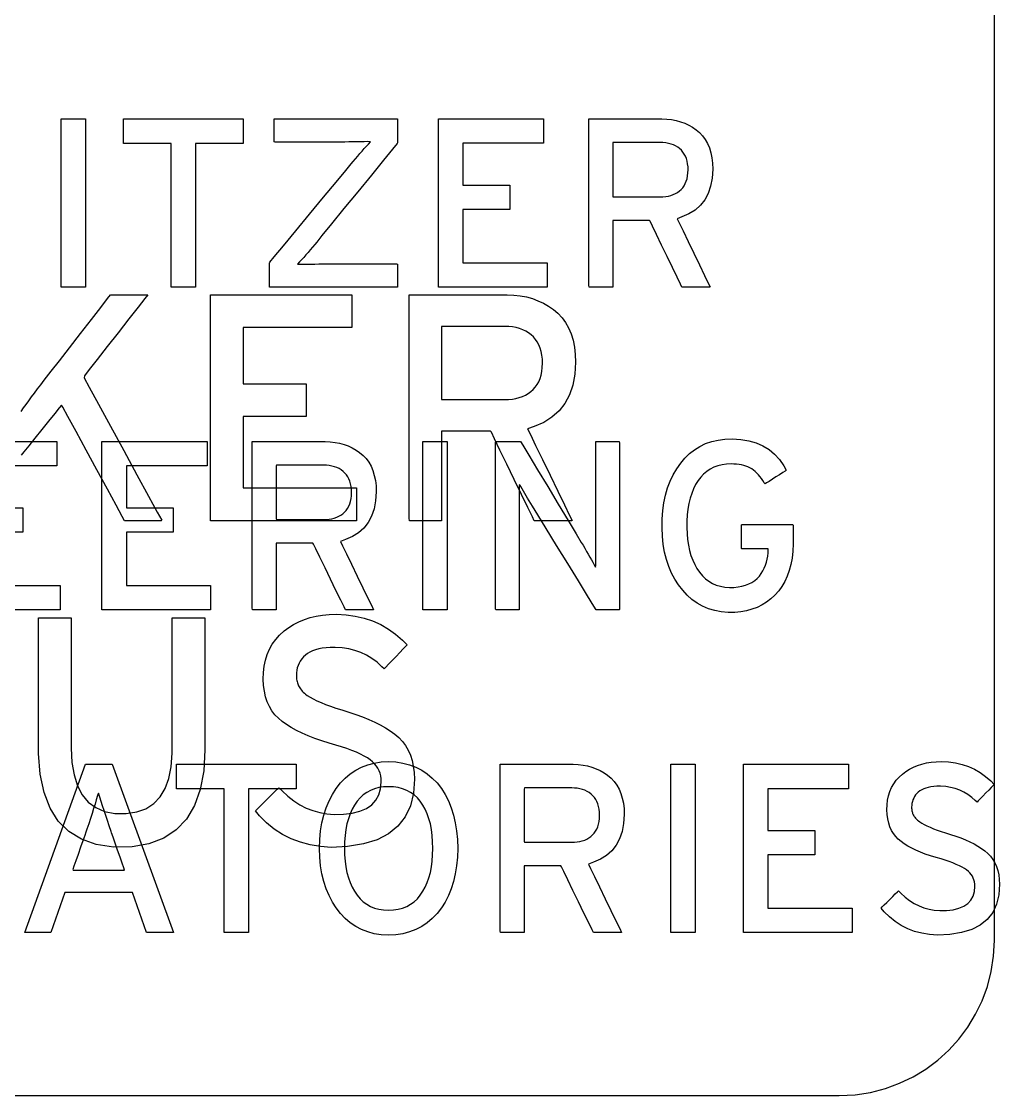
# Model space of a CAD drawing. Extents: x 1 to 47.7, y 0.2 to 35.
# Drawn here: x 24.725 to 25.355, y 3.158 to 3.85 of the extents above; entities that cross this region are included whole.
import ezdxf

# ---------------------------------------------------------------- set-up
doc = ezdxf.new("R2010")
doc.units = 0
doc.header["$MEASUREMENT"] = 0
for name, color, linetype in [('4_1__4U__UP_TO_ONE_IO_BOAR', 7, 'CONTINUOUS'), ('4_2__4U__FRONT_PANEL_W_24_', 7, 'CONTINUOUS'), ('5_1___24__TARGET_LEDS___12', 7, 'CONTINUOUS')]:
    doc.layers.add(name, color=color, linetype=linetype)

msp = doc.modelspace()

# ---------------------------------------------------------------- linework, layer by layer
at = {"layer": '4_1__4U__UP_TO_ONE_IO_BOAR'}
for points in [[(24.75038, 3.6788), (24.75038, 3.78735), (24.76613, 3.78735), (24.76613, 3.6788), (24.75038, 3.6788)], [(24.83706, 3.77145), (24.83706, 3.6788), (24.82132, 3.6788), (24.82132, 3.77145), (24.79064, 3.77145), (24.79064, 3.78735), (24.86777, 3.78735), (24.86777, 3.77145), (24.83706, 3.77145)], [(24.99372, 3.6788), (24.99372, 3.78735), (25.06147, 3.78735), (25.06147, 3.7716), (25.00946, 3.7716), (25.00946, 3.74462), (25.03967, 3.74462), (25.03967, 3.72888), (25.00946, 3.72888), (25.00946, 3.69455), (25.06374, 3.69455), (25.06374, 3.6788), (24.99372, 3.6788)], [(24.67986, 3.47074), (24.67986, 3.57929), (24.74761, 3.57929), (24.74761, 3.56354), (24.6956, 3.56354), (24.6956, 3.53656), (24.72581, 3.53656), (24.72581, 3.52081), (24.6956, 3.52081), (24.6956, 3.48649), (24.74988, 3.48649), (24.74988, 3.47074), (24.67986, 3.47074)], [(24.77678, 3.47074), (24.77678, 3.57929), (24.84453, 3.57929), (24.84453, 3.56354), (24.79252, 3.56354), (24.79252, 3.53656), (24.82273, 3.53656), (24.82273, 3.52081), (24.79252, 3.52081), (24.79252, 3.48649), (24.8468, 3.48649), (24.8468, 3.47074), (24.77678, 3.47074)], [(24.98357, 3.47074), (24.98357, 3.57929), (24.99931, 3.57929), (24.99931, 3.47074), (24.98357, 3.47074)], [(24.80545, 3.26268), (24.79635, 3.28845), (24.75288, 3.28845), (24.74386, 3.26268), (24.72697, 3.26268), (24.76606, 3.37122), (24.78333, 3.37122), (24.82287, 3.26268), (24.80545, 3.26268)], [(24.87122, 3.35533), (24.87122, 3.26268), (24.85548, 3.26268), (24.85548, 3.35533), (24.82481, 3.35533), (24.82481, 3.37122), (24.90194, 3.37122), (24.90194, 3.35533), (24.87122, 3.35533)], [(25.14343, 3.26268), (25.14343, 3.37122), (25.15917, 3.37122), (25.15917, 3.26268), (25.14343, 3.26268)], [(25.19036, 3.26268), (25.19036, 3.37122), (25.2581, 3.37122), (25.2581, 3.35548), (25.2061, 3.35548), (25.2061, 3.3285), (25.23631, 3.3285), (25.23631, 3.31275), (25.2061, 3.31275), (25.2061, 3.27842), (25.26038, 3.27842), (25.26038, 3.26268), (25.19036, 3.26268)]]:
    msp.add_lwpolyline(points, dxfattribs=at)
for points in [[(24.88475, 3.6788), (24.88475, 3.67938), (24.88475, 3.68092), (24.88475, 3.68314), (24.88475, 3.68574), (24.88475, 3.68845), (24.88475, 3.69098), (24.88475, 3.69303), (24.88475, 3.69433), (24.88492, 3.69483), (24.88787, 3.6984), (24.89378, 3.70554), (24.90168, 3.71509), (24.91061, 3.72588), (24.91961, 3.73676), (24.92771, 3.74656), (24.93396, 3.75411), (24.9374, 3.75827), (24.93864, 3.75976), (24.94014, 3.76155), (24.94161, 3.76327), (24.94306, 3.76495), (24.94448, 3.76656), (24.94586, 3.76812), (24.94723, 3.76963), (24.94856, 3.77107), (24.94986, 3.77247), (24.94816, 3.7726), (24.94588, 3.77254), (24.94352, 3.77249), (24.94109, 3.77245), (24.93857, 3.77242), (24.93598, 3.77239), (24.93332, 3.77237), (24.93057, 3.77236), (24.92812, 3.77236), (24.92626, 3.77236), (24.92204, 3.77236), (24.91621, 3.77236), (24.90949, 3.77236), (24.90262, 3.77236), (24.89631, 3.77236), (24.89132, 3.77236), (24.88836, 3.77236), (24.88786, 3.77247), (24.88786, 3.77344), (24.88786, 3.7752), (24.88786, 3.7775), (24.88786, 3.78004), (24.88786, 3.78256), (24.88786, 3.7848), (24.88786, 3.78647), (24.88786, 3.7873), (24.88937, 3.78735), (24.89587, 3.78735), (24.90616, 3.78735), (24.91883, 3.78735), (24.93242, 3.78735), (24.94549, 3.78735), (24.95661, 3.78735), (24.96434, 3.78735), (24.96724, 3.78735), (24.96724, 3.78677), (24.96724, 3.78524), (24.96724, 3.78303), (24.96724, 3.78043), (24.96724, 3.77773), (24.96724, 3.77521), (24.96724, 3.77317), (24.96724, 3.77188), (24.96707, 3.77137), (24.96415, 3.7678), (24.95831, 3.76065), (24.9505, 3.75109), (24.94168, 3.74029), (24.93278, 3.72941), (24.92477, 3.7196), (24.91859, 3.71204), (24.91519, 3.70788), (24.91397, 3.70638), (24.9125, 3.70459), (24.91104, 3.70285), (24.90961, 3.70117), (24.90819, 3.69956), (24.9068, 3.698), (24.90542, 3.6965), (24.90407, 3.69506), (24.90274, 3.69368), (24.90444, 3.69355), (24.90672, 3.69361), (24.90907, 3.69366), (24.91151, 3.6937), (24.91402, 3.69373), (24.91661, 3.69376), (24.91928, 3.69378), (24.92202, 3.69379), (24.92447, 3.69379), (24.92645, 3.69379), (24.93093, 3.69379), (24.93712, 3.69379), (24.94426, 3.69379), (24.95156, 3.69379), (24.95826, 3.69379), (24.96357, 3.69379), (24.96671, 3.69379), (24.96724, 3.69368), (24.96724, 3.69271), (24.96724, 3.69095), (24.96724, 3.68865), (24.96724, 3.68611), (24.96724, 3.68359), (24.96724, 3.68135), (24.96724, 3.67968), (24.96724, 3.67885), (24.96567, 3.6788), (24.95892, 3.6788), (24.94822, 3.6788), (24.93506, 3.6788), (24.92094, 3.6788), (24.90735, 3.6788), (24.89579, 3.6788), (24.88776, 3.6788)], [(25.17054, 3.75489), (25.17014, 3.74913), (25.16914, 3.74392), (25.16754, 3.73925), (25.16535, 3.73513), (25.16256, 3.73156), (25.15917, 3.72853), (25.15519, 3.72605), (25.15061, 3.72411), (25.14749, 3.72294), (25.14882, 3.7202), (25.15133, 3.71502), (25.15461, 3.70822), (25.15829, 3.70063), (25.16194, 3.69309), (25.16517, 3.6864), (25.16759, 3.68141), (25.16879, 3.67893), (25.16849, 3.6788), (25.16696, 3.6788), (25.16456, 3.6788), (25.16161, 3.6788), (25.15847, 3.6788), (25.15546, 3.6788), (25.15294, 3.6788), (25.15122, 3.6788), (25.15066, 3.67882), (25.14975, 3.68068), (25.14759, 3.68514), (25.14457, 3.69137), (25.14107, 3.69858), (25.13748, 3.70598), (25.1342, 3.71276), (25.1316, 3.71812), (25.13007, 3.72126), (25.12965, 3.72176), (25.12804, 3.72176), (25.12517, 3.72176), (25.12147, 3.72176), (25.11739, 3.72176), (25.11337, 3.72176), (25.10986, 3.72176), (25.10729, 3.72176), (25.1061, 3.72176), (25.10607, 3.72067), (25.10607, 3.71685), (25.10607, 3.71102), (25.10607, 3.70399), (25.10607, 3.69656), (25.10607, 3.68954), (25.10607, 3.68371), (25.10607, 3.67988), (25.10605, 3.6788), (25.10529, 3.6788), (25.10362, 3.6788), (25.10133, 3.6788), (25.09872, 3.6788), (25.09607, 3.6788), (25.09367, 3.6788), (25.0918, 3.6788), (25.09076, 3.6788), (25.09064, 3.68005), (25.09064, 3.68798), (25.09064, 3.70153), (25.09064, 3.71866), (25.09064, 3.73736), (25.09064, 3.75559), (25.09064, 3.77134), (25.09064, 3.78259), (25.09064, 3.78731), (25.09206, 3.78735), (25.0964, 3.78735), (25.10281, 3.78735), (25.11043, 3.78735), (25.1184, 3.78735), (25.12586, 3.78735), (25.13195, 3.78735), (25.13582, 3.78735), (25.13765, 3.78734), (25.14086, 3.78718), (25.14394, 3.78681), (25.1469, 3.78624), (25.14974, 3.78546), (25.15245, 3.78447), (25.15503, 3.78327), (25.15749, 3.78187), (25.15982, 3.78026), (25.16202, 3.77841), (25.16399, 3.77631), (25.1657, 3.77396), (25.16715, 3.77138), (25.16834, 3.76856), (25.16928, 3.7655), (25.16996, 3.76221), (25.17038, 3.75867)], [(25.15464, 3.75443), (25.15455, 3.75644), (25.15432, 3.75833), (25.15396, 3.7601), (25.15348, 3.76173), (25.15287, 3.76325), (25.15213, 3.76464), (25.15126, 3.7659), (25.15027, 3.76704), (25.14914, 3.76809), (25.1479, 3.76903), (25.14656, 3.76985), (25.14513, 3.77054), (25.14359, 3.77109), (25.14196, 3.77152), (25.14022, 3.77183), (25.13839, 3.772), (25.13671, 3.77205), (25.1352, 3.77205), (25.1318, 3.77205), (25.12713, 3.77205), (25.1218, 3.77205), (25.11642, 3.77205), (25.11162, 3.77205), (25.108, 3.77205), (25.10618, 3.77205), (25.10607, 3.77134), (25.10607, 3.76829), (25.10607, 3.7635), (25.10607, 3.75765), (25.10607, 3.75144), (25.10607, 3.74559), (25.10607, 3.7408), (25.10607, 3.73775), (25.10618, 3.73704), (25.108, 3.73704), (25.11162, 3.73704), (25.11642, 3.73704), (25.1218, 3.73704), (25.12713, 3.73704), (25.1318, 3.73704), (25.1352, 3.73704), (25.13671, 3.73704), (25.13836, 3.73709), (25.14017, 3.73725), (25.14188, 3.73754), (25.14349, 3.73795), (25.14501, 3.73848), (25.14643, 3.73914), (25.14776, 3.73991), (25.14899, 3.7408), (25.15013, 3.74181), (25.15116, 3.74294), (25.15205, 3.7442), (25.15282, 3.74558), (25.15345, 3.7471), (25.15394, 3.74874), (25.15431, 3.75051), (25.15454, 3.7524)], [(25.22224, 3.51322), (25.22206, 3.50857), (25.22161, 3.50416), (25.22087, 3.50001), (25.21986, 3.49611), (25.21857, 3.49245), (25.217, 3.48905), (25.21514, 3.48589), (25.21301, 3.48298), (25.2106, 3.48032), (25.208, 3.47789), (25.20522, 3.47575), (25.20225, 3.47391), (25.19911, 3.47236), (25.19578, 3.4711), (25.19228, 3.47014), (25.18859, 3.46947), (25.18473, 3.46909), (25.18049, 3.46906), (25.17601, 3.46949), (25.17176, 3.4703), (25.16774, 3.47151), (25.16396, 3.4731), (25.1604, 3.47508), (25.15708, 3.47745), (25.15399, 3.48021), (25.15113, 3.48336), (25.14846, 3.48683), (25.14606, 3.49053), (25.14396, 3.49449), (25.14217, 3.49871), (25.14068, 3.50319), (25.1395, 3.50792), (25.13863, 3.51292), (25.13807, 3.51818), (25.13781, 3.52369), (25.1379, 3.52933), (25.13832, 3.53472), (25.13905, 3.53986), (25.14008, 3.54474), (25.14142, 3.54937), (25.14307, 3.55374), (25.14502, 3.55786), (25.14728, 3.56173), (25.14984, 3.56534), (25.1526, 3.56862), (25.15558, 3.57152), (25.1588, 3.57403), (25.16224, 3.57616), (25.16591, 3.57791), (25.16982, 3.57927), (25.17396, 3.58024), (25.17832, 3.58084), (25.18307, 3.58103), (25.18859, 3.58066), (25.19371, 3.57978), (25.19845, 3.57838), (25.2028, 3.57647), (25.20677, 3.57405), (25.21034, 3.57111), (25.21353, 3.56765), (25.21633, 3.56368), (25.21793, 3.56071), (25.21713, 3.5602), (25.21559, 3.55921), (25.21355, 3.55791), (25.21125, 3.55643), (25.20893, 3.55495), (25.20684, 3.55361), (25.20522, 3.55256), (25.2043, 3.55198), (25.20372, 3.55269), (25.20281, 3.55411), (25.20187, 3.55545), (25.2009, 3.5567), (25.1999, 3.55787), (25.19887, 3.55894), (25.19782, 3.55993), (25.19674, 3.56083), (25.19563, 3.56164), (25.19446, 3.56232), (25.1932, 3.5629), (25.19188, 3.56341), (25.19048, 3.56383), (25.18901, 3.56419), (25.18746, 3.56446), (25.18585, 3.56466), (25.18417, 3.56478), (25.18241, 3.56483), (25.17947, 3.56469), (25.17658, 3.56428), (25.17385, 3.56361), (25.17129, 3.56268), (25.1689, 3.56148), (25.16668, 3.56002), (25.16462, 3.55829), (25.16273, 3.5563), (25.16102, 3.55405), (25.15946, 3.55151), (25.1581, 3.54877), (25.15692, 3.54583), (25.15594, 3.54268), (25.15514, 3.53932), (25.15453, 3.53576), (25.15411, 3.53199), (25.15388, 3.52801), (25.15384, 3.52386), (25.15399, 3.51986), (25.15433, 3.51605), (25.15486, 3.51244), (25.15557, 3.50903), (25.15648, 3.50583), (25.15757, 3.50282), (25.15885, 3.50002), (25.16033, 3.49741), (25.16198, 3.49498), (25.1638, 3.49277), (25.16578, 3.49085), (25.16793, 3.48921), (25.17025, 3.48784), (25.17274, 3.48676), (25.1754, 3.48596), (25.17822, 3.48545), (25.18122, 3.48521), (25.18415, 3.48527), (25.18683, 3.48554), (25.18934, 3.48599), (25.19167, 3.48662), (25.19381, 3.48743), (25.19577, 3.48842), (25.19755, 3.4896), (25.19915, 3.49095), (25.20057, 3.49249), (25.20176, 3.49414), (25.20281, 3.49585), (25.20371, 3.49764), (25.20447, 3.49949), (25.2051, 3.50141), (25.20558, 3.5034), (25.20592, 3.50546), (25.20613, 3.50759), (25.20619, 3.50968), (25.20619, 3.5097), (25.20619, 3.50974), (25.20619, 3.50981), (25.20619, 3.50988), (25.20619, 3.50996), (25.20619, 3.51003), (25.20619, 3.51009), (25.20619, 3.51013), (25.20615, 3.51014), (25.20527, 3.51014), (25.20343, 3.51014), (25.20093, 3.51014), (25.19809, 3.51014), (25.19519, 3.51014), (25.19254, 3.51014), (25.19045, 3.51014), (25.18921, 3.51014), (25.18901, 3.51025), (25.18901, 3.51124), (25.18901, 3.51304), (25.18901, 3.51538), (25.18901, 3.518), (25.18901, 3.5206), (25.18901, 3.52292), (25.18901, 3.5247), (25.18901, 3.52564), (25.18947, 3.52572), (25.19196, 3.52572), (25.19607, 3.52572), (25.20122, 3.52572), (25.20683, 3.52572), (25.21232, 3.52572), (25.21709, 3.52572), (25.22058, 3.52572), (25.22219, 3.52572), (25.22224, 3.52543), (25.22224, 3.52436), (25.22224, 3.52272), (25.22224, 3.52073), (25.22224, 3.51861), (25.22224, 3.51658), (25.22224, 3.51486), (25.22224, 3.51367)], [(24.9536, 3.54683), (24.9532, 3.54107), (24.9522, 3.53586), (24.9506, 3.53119), (24.94841, 3.52707), (24.94562, 3.5235), (24.94223, 3.52047), (24.93825, 3.51799), (24.93367, 3.51605), (24.93055, 3.51487), (24.93188, 3.51213), (24.93438, 3.50695), (24.93767, 3.50016), (24.94135, 3.49257), (24.945, 3.48502), (24.94823, 3.47834), (24.95065, 3.47335), (24.95185, 3.47087), (24.95155, 3.47074), (24.95002, 3.47074), (24.94762, 3.47074), (24.94467, 3.47074), (24.94153, 3.47074), (24.93852, 3.47074), (24.936, 3.47074), (24.93429, 3.47074), (24.93372, 3.47075), (24.93281, 3.47262), (24.93065, 3.47707), (24.92763, 3.48331), (24.92413, 3.49052), (24.92055, 3.49792), (24.91726, 3.5047), (24.91466, 3.51006), (24.91314, 3.5132), (24.91271, 3.51369), (24.9111, 3.51369), (24.90823, 3.51369), (24.90453, 3.51369), (24.90045, 3.51369), (24.89643, 3.51369), (24.89292, 3.51369), (24.89035, 3.51369), (24.88916, 3.51369), (24.88913, 3.51261), (24.88913, 3.50878), (24.88913, 3.50296), (24.88913, 3.49593), (24.88913, 3.4885), (24.88913, 3.48148), (24.88913, 3.47565), (24.88913, 3.47182), (24.88911, 3.47074), (24.88835, 3.47074), (24.88668, 3.47074), (24.88439, 3.47074), (24.88178, 3.47074), (24.87913, 3.47074), (24.87673, 3.47074), (24.87486, 3.47074), (24.87382, 3.47074), (24.8737, 3.47198), (24.8737, 3.47992), (24.8737, 3.49347), (24.8737, 3.5106), (24.8737, 3.52929), (24.8737, 3.54753), (24.8737, 3.56328), (24.8737, 3.57453), (24.8737, 3.57925), (24.87512, 3.57929), (24.87946, 3.57929), (24.88587, 3.57929), (24.89349, 3.57929), (24.90146, 3.57929), (24.90892, 3.57929), (24.91501, 3.57929), (24.91888, 3.57929), (24.92071, 3.57928), (24.92392, 3.57912), (24.927, 3.57875), (24.92997, 3.57818), (24.9328, 3.57739), (24.93551, 3.5764), (24.93809, 3.57521), (24.94055, 3.5738), (24.94288, 3.57219), (24.94508, 3.57034), (24.94705, 3.56824), (24.94876, 3.5659), (24.95021, 3.56333), (24.9514, 3.56051), (24.95234, 3.55745), (24.95302, 3.55415), (24.95344, 3.55061)], [(25.0954, 3.47074), (25.09387, 3.47322), (25.08979, 3.47985), (25.08392, 3.48939), (25.07701, 3.50061), (25.06984, 3.51226), (25.06315, 3.52313), (25.05772, 3.53196), (25.05429, 3.53753), (25.05319, 3.53932), (25.05217, 3.54102), (25.05119, 3.54267), (25.05023, 3.54428), (25.04931, 3.54584), (25.04842, 3.54735), (25.04757, 3.54881), (25.04675, 3.55022), (25.04596, 3.55159), (25.04563, 3.5507), (25.04563, 3.54809), (25.04564, 3.5454), (25.04565, 3.54262), (25.04567, 3.53976), (25.04569, 3.53681), (25.04571, 3.53379), (25.04574, 3.53067), (25.04577, 3.52748), (25.04578, 3.52549), (25.04578, 3.52044), (25.04578, 3.51283), (25.04578, 3.5037), (25.04578, 3.49405), (25.04578, 3.48492), (25.04578, 3.47732), (25.04578, 3.47226), (25.04576, 3.47074), (25.04506, 3.47074), (25.04346, 3.47074), (25.04125, 3.47074), (25.0387, 3.47074), (25.03609, 3.47074), (25.0337, 3.47074), (25.0318, 3.47074), (25.03068, 3.47074), (25.03049, 3.4715), (25.03049, 3.47853), (25.03049, 3.49133), (25.03049, 3.50793), (25.03049, 3.52635), (25.03049, 3.54463), (25.03049, 3.5608), (25.03049, 3.57289), (25.03049, 3.57894), (25.0308, 3.57929), (25.03211, 3.57929), (25.0342, 3.57929), (25.03676, 3.57929), (25.03951, 3.57929), (25.04216, 3.57929), (25.04441, 3.57929), (25.04597, 3.57929), (25.04656, 3.57929), (25.04802, 3.57687), (25.05191, 3.57042), (25.05751, 3.56113), (25.06409, 3.55022), (25.07093, 3.53888), (25.07731, 3.52831), (25.0825, 3.51971), (25.08577, 3.51429), (25.08687, 3.51244), (25.08805, 3.51043), (25.08917, 3.50848), (25.09025, 3.50661), (25.09128, 3.5048), (25.09226, 3.50307), (25.09319, 3.5014), (25.09408, 3.49981), (25.09491, 3.49828), (25.09524, 3.49915), (25.09521, 3.50184), (25.09518, 3.50461), (25.09516, 3.50745), (25.09514, 3.51037), (25.09513, 3.51336), (25.09512, 3.51643), (25.09511, 3.51958), (25.09511, 3.5228), (25.09511, 3.52479), (25.09511, 3.52982), (25.09511, 3.53739), (25.09511, 3.54648), (25.09511, 3.55608), (25.09511, 3.56517), (25.09511, 3.57274), (25.09511, 3.57777), (25.09512, 3.57929), (25.09583, 3.57929), (25.09743, 3.57929), (25.09964, 3.57929), (25.10219, 3.57929), (25.1048, 3.57929), (25.10719, 3.57929), (25.10908, 3.57929), (25.1102, 3.57929), (25.11039, 3.57852), (25.11039, 3.57149), (25.11039, 3.55869), (25.11039, 3.5421), (25.11039, 3.52368), (25.11039, 3.5054), (25.11039, 3.48922), (25.11039, 3.47713), (25.11039, 3.47108), (25.11011, 3.47074), (25.10888, 3.47074), (25.10694, 3.47074), (25.10454, 3.47074), (25.10198, 3.47074), (25.09951, 3.47074), (25.09741, 3.47074), (25.09595, 3.47074)], [(24.9377, 3.54638), (24.93761, 3.54839), (24.93738, 3.55028), (24.93703, 3.55204), (24.93654, 3.55368), (24.93593, 3.55519), (24.93519, 3.55658), (24.93432, 3.55785), (24.93333, 3.55899), (24.9322, 3.56004), (24.93096, 3.56098), (24.92963, 3.56179), (24.92819, 3.56248), (24.92666, 3.56304), (24.92502, 3.56347), (24.92329, 3.56378), (24.92146, 3.56395), (24.91978, 3.564), (24.91827, 3.564), (24.91487, 3.564), (24.91019, 3.564), (24.90486, 3.564), (24.89948, 3.564), (24.89468, 3.564), (24.89106, 3.564), (24.88924, 3.564), (24.88913, 3.56329), (24.88913, 3.56024), (24.88913, 3.55544), (24.88913, 3.54959), (24.88913, 3.54339), (24.88913, 3.53754), (24.88913, 3.53274), (24.88913, 3.52969), (24.88924, 3.52898), (24.89106, 3.52898), (24.89468, 3.52898), (24.89948, 3.52898), (24.90486, 3.52898), (24.91019, 3.52898), (24.91487, 3.52898), (24.91827, 3.52898), (24.91978, 3.52898), (24.92143, 3.52903), (24.92323, 3.52919), (24.92494, 3.52948), (24.92655, 3.52989), (24.92807, 3.53042), (24.92949, 3.53107), (24.93082, 3.53185), (24.93206, 3.53274), (24.9332, 3.53375), (24.93422, 3.53488), (24.93512, 3.53614), (24.93588, 3.53753), (24.93651, 3.53904), (24.93701, 3.54069), (24.93737, 3.54246), (24.9376, 3.54436)], [(25.00609, 3.317), (25.0059, 3.31122), (25.00538, 3.30572), (25.00454, 3.30049), (25.00339, 3.29555), (25.00191, 3.29089), (25.00011, 3.28651), (24.99799, 3.2824), (24.99555, 3.27858), (24.99277, 3.275), (24.98971, 3.27179), (24.98641, 3.26899), (24.98287, 3.2666), (24.97908, 3.26464), (24.97505, 3.26309), (24.97077, 3.26196), (24.96625, 3.26124), (24.96149, 3.26094), (24.95676, 3.26124), (24.95228, 3.26196), (24.94805, 3.26309), (24.94406, 3.26464), (24.94033, 3.2666), (24.93684, 3.26899), (24.9336, 3.27179), (24.93061, 3.275), (24.92783, 3.27858), (24.92533, 3.2824), (24.92316, 3.28651), (24.92131, 3.29089), (24.9198, 3.29555), (24.91861, 3.30049), (24.91775, 3.30572), (24.91723, 3.31122), (24.91703, 3.317), (24.91723, 3.32278), (24.91775, 3.32829), (24.91861, 3.33352), (24.9198, 3.33848), (24.92131, 3.34317), (24.92316, 3.34759), (24.92533, 3.35174), (24.92783, 3.35561), (24.93061, 3.35918), (24.9336, 3.36235), (24.93684, 3.36511), (24.94033, 3.36745), (24.94406, 3.36938), (24.94805, 3.3709), (24.95228, 3.372), (24.95676, 3.37269), (24.96149, 3.37297), (24.96625, 3.37269), (24.97077, 3.372), (24.97505, 3.3709), (24.97908, 3.36938), (24.98287, 3.36745), (24.98641, 3.36511), (24.98971, 3.36235), (24.99277, 3.35918), (24.99555, 3.35561), (24.99799, 3.35174), (25.00011, 3.34759), (25.00191, 3.34317), (25.00339, 3.33848), (25.00454, 3.33352), (25.00538, 3.32829), (25.0059, 3.32278)], [(25.35536, 3.29385), (25.35492, 3.287), (25.35346, 3.28095), (25.35098, 3.27569), (25.34748, 3.27123), (25.34296, 3.26757), (25.33742, 3.26471), (25.33086, 3.26265), (25.32329, 3.26138), (25.31539, 3.26097), (25.31022, 3.26138), (25.3053, 3.26222), (25.30062, 3.26348), (25.2962, 3.26517), (25.29202, 3.26728), (25.2881, 3.26982), (25.28442, 3.27278), (25.281, 3.27617), (25.27906, 3.27854), (25.27974, 3.27922), (25.28103, 3.2805), (25.28271, 3.28218), (25.2846, 3.28407), (25.2865, 3.28596), (25.28819, 3.28765), (25.2895, 3.28896), (25.29022, 3.28967), (25.29182, 3.28815), (25.29457, 3.2856), (25.29742, 3.28338), (25.30039, 3.28148), (25.30346, 3.27991), (25.30664, 3.27866), (25.30992, 3.27773), (25.31332, 3.27713), (25.31682, 3.27686), (25.32128, 3.27696), (25.32552, 3.27747), (25.32919, 3.2784), (25.33231, 3.27973), (25.33486, 3.28147), (25.33686, 3.28362), (25.33829, 3.28617), (25.33916, 3.28914), (25.33946, 3.29251), (25.33941, 3.294), (25.33921, 3.29533), (25.33889, 3.2966), (25.33843, 3.29782), (25.33784, 3.29898), (25.33712, 3.30008), (25.33627, 3.30112), (25.33528, 3.30211), (25.33415, 3.30305), (25.33279, 3.30397), (25.33123, 3.30489), (25.32946, 3.30579), (25.3275, 3.30668), (25.32534, 3.30757), (25.32297, 3.30844), (25.32041, 3.30931), (25.31764, 3.31017), (25.31445, 3.31108), (25.31088, 3.31218), (25.30752, 3.31333), (25.30439, 3.31454), (25.30146, 3.31581), (25.29876, 3.31713), (25.29627, 3.31851), (25.29399, 3.31995), (25.29193, 3.32145), (25.29008, 3.32298), (25.28843, 3.32466), (25.28699, 3.32653), (25.28576, 3.32859), (25.28475, 3.33085), (25.28395, 3.3333), (25.28336, 3.33595), (25.28298, 3.33879), (25.28281, 3.34182), (25.28289, 3.345), (25.28324, 3.34804), (25.28384, 3.35092), (25.28469, 3.35365), (25.2858, 3.35622), (25.28716, 3.35863), (25.28878, 3.36088), (25.29066, 3.36297), (25.29279, 3.3649), (25.29503, 3.36659), (25.29741, 3.36808), (25.29992, 3.36936), (25.30256, 3.37045), (25.30534, 3.37135), (25.30826, 3.37205), (25.31131, 3.37255), (25.3145, 3.37286), (25.31796, 3.37297), (25.32258, 3.37271), (25.32701, 3.37208), (25.33125, 3.37108), (25.33531, 3.36971), (25.33918, 3.36796), (25.34286, 3.36585), (25.34636, 3.36336), (25.34967, 3.3605), (25.35188, 3.35819), (25.35127, 3.35756), (25.35005, 3.3563), (25.34842, 3.35461), (25.34656, 3.35269), (25.34469, 3.35074), (25.34298, 3.34898), (25.34165, 3.34759), (25.34087, 3.34679), (25.33972, 3.34777), (25.33743, 3.34987), (25.335, 3.3517), (25.33242, 3.35326), (25.3297, 3.35455), (25.32683, 3.35558), (25.32382, 3.35634), (25.32067, 3.35683), (25.31738, 3.35705), (25.31488, 3.35702), (25.31295, 3.35688), (25.31115, 3.35665), (25.30947, 3.35632), (25.30792, 3.35591), (25.3065, 3.3554), (25.30521, 3.3548), (25.30405, 3.3541), (25.30302, 3.35332), (25.30211, 3.35243), (25.3013, 3.35148), (25.30061, 3.35049), (25.30002, 3.34945), (25.29954, 3.34835), (25.29917, 3.34721), (25.29891, 3.34602), (25.29875, 3.34478), (25.2987, 3.34352), (25.29871, 3.3429), (25.29876, 3.34229), (25.29882, 3.3417), (25.29892, 3.34114), (25.29904, 3.34059), (25.29918, 3.34006), (25.29935, 3.33955), (25.29955, 3.33906), (25.29978, 3.33858), (25.30005, 3.33806), (25.30035, 3.33756), (25.30071, 3.33706), (25.3011, 3.33656), (25.30154, 3.33607), (25.30203, 3.33559), (25.30255, 3.33511), (25.30312, 3.33464), (25.30397, 3.33401), (25.3053, 3.33316), (25.30685, 3.3323), (25.3086, 3.33143), (25.31056, 3.33056), (25.31274, 3.32967), (25.31513, 3.32878), (25.31773, 3.32788), (25.32054, 3.32698), (25.32385, 3.32598), (25.32724, 3.32487), (25.33044, 3.32371), (25.33347, 3.32248), (25.33632, 3.32119), (25.33899, 3.31983), (25.34149, 3.31842), (25.34381, 3.31694), (25.34595, 3.3154), (25.34789, 3.31375), (25.34961, 3.31192), (25.35111, 3.3099), (25.35238, 3.30769), (25.35343, 3.3053), (25.35425, 3.30271), (25.35484, 3.29995), (25.35521, 3.29699)], [(25.11347, 3.33877), (25.11306, 3.33301), (25.11206, 3.3278), (25.11047, 3.32313), (25.10828, 3.31901), (25.10549, 3.31544), (25.1021, 3.31241), (25.09811, 3.30993), (25.09353, 3.30799), (25.09042, 3.30681), (25.09174, 3.30407), (25.09425, 3.29889), (25.09754, 3.2921), (25.10121, 3.28451), (25.10486, 3.27696), (25.1081, 3.27028), (25.11052, 3.26528), (25.11171, 3.26281), (25.11141, 3.26268), (25.10989, 3.26268), (25.10748, 3.26268), (25.10454, 3.26268), (25.10139, 3.26268), (25.09839, 3.26268), (25.09586, 3.26268), (25.09415, 3.26268), (25.09358, 3.26269), (25.09267, 3.26456), (25.09052, 3.26901), (25.08749, 3.27524), (25.084, 3.28246), (25.08041, 3.28986), (25.07712, 3.29664), (25.07452, 3.302), (25.073, 3.30514), (25.07257, 3.30563), (25.07097, 3.30563), (25.06809, 3.30563), (25.0644, 3.30563), (25.06032, 3.30563), (25.0563, 3.30563), (25.05278, 3.30563), (25.05021, 3.30563), (25.04903, 3.30563), (25.049, 3.30455), (25.049, 3.30072), (25.049, 3.29489), (25.049, 3.28787), (25.049, 3.28044), (25.049, 3.27341), (25.049, 3.26759), (25.049, 3.26376), (25.04898, 3.26268), (25.04821, 3.26268), (25.04654, 3.26268), (25.04426, 3.26268), (25.04165, 3.26268), (25.039, 3.26268), (25.0366, 3.26268), (25.03473, 3.26268), (25.03369, 3.26268), (25.03356, 3.26392), (25.03356, 3.27186), (25.03356, 3.28541), (25.03356, 3.30254), (25.03356, 3.32123), (25.03356, 3.33947), (25.03356, 3.35522), (25.03356, 3.36647), (25.03356, 3.37119), (25.03499, 3.37122), (25.03933, 3.37122), (25.04573, 3.37122), (25.05335, 3.37122), (25.06132, 3.37122), (25.06878, 3.37122), (25.07488, 3.37122), (25.07875, 3.37122), (25.08057, 3.37122), (25.08378, 3.37106), (25.08687, 3.37069), (25.08983, 3.37011), (25.09266, 3.36933), (25.09537, 3.36834), (25.09796, 3.36715), (25.10042, 3.36574), (25.10275, 3.36413), (25.10495, 3.36228), (25.10692, 3.36018), (25.10862, 3.35784), (25.11007, 3.35526), (25.11127, 3.35244), (25.1122, 3.34939), (25.11288, 3.34609), (25.1133, 3.34255)], [(24.78265, 3.32797), (24.78144, 3.33154), (24.78029, 3.33496), (24.7792, 3.33825), (24.77816, 3.34138), (24.77719, 3.34437), (24.77627, 3.34722), (24.77542, 3.34993), (24.77462, 3.35249), (24.77389, 3.35099), (24.77312, 3.34837), (24.77228, 3.34558), (24.77136, 3.34264), (24.77038, 3.33954), (24.76933, 3.33629), (24.7682, 3.33287), (24.76701, 3.3293), (24.76638, 3.32744), (24.76566, 3.32535), (24.76446, 3.32191), (24.76298, 3.31766), (24.76141, 3.31314), (24.75993, 3.30888), (24.75873, 3.30544), (24.75801, 3.30335), (24.75811, 3.30297), (24.76047, 3.30297), (24.7648, 3.30297), (24.77037, 3.30297), (24.77645, 3.30297), (24.78231, 3.30297), (24.78722, 3.30297), (24.79046, 3.30297), (24.79134, 3.30302), (24.79085, 3.30442), (24.78981, 3.30741), (24.78841, 3.31142), (24.78684, 3.31593), (24.78529, 3.32038), (24.78395, 3.32423), (24.783, 3.32695)], [(24.99005, 3.317), (24.98995, 3.32126), (24.98965, 3.32531), (24.98915, 3.32913), (24.98845, 3.33273), (24.98755, 3.33611), (24.98646, 3.33928), (24.98516, 3.34222), (24.98367, 3.34494), (24.98197, 3.3474), (24.98007, 3.34956), (24.97799, 3.35144), (24.97571, 3.35304), (24.97324, 3.35435), (24.97059, 3.35538), (24.96774, 3.35613), (24.96471, 3.35659), (24.96149, 3.35677), (24.95833, 3.35659), (24.95535, 3.35613), (24.95256, 3.35538), (24.94994, 3.35435), (24.94751, 3.35304), (24.94525, 3.35144), (24.94318, 3.34956), (24.94129, 3.3474), (24.93957, 3.34494), (24.93805, 3.34222), (24.93673, 3.33928), (24.93561, 3.33611), (24.9347, 3.33273), (24.93399, 3.32913), (24.93348, 3.32531), (24.93317, 3.32126), (24.93307, 3.317), (24.93317, 3.31278), (24.93348, 3.30878), (24.93399, 3.305), (24.9347, 3.30144), (24.93561, 3.29809), (24.93673, 3.29495), (24.93805, 3.29204), (24.93957, 3.28934), (24.94129, 3.28682), (24.94318, 3.28455), (24.94525, 3.28259), (24.94751, 3.28092), (24.94994, 3.27956), (24.95256, 3.27851), (24.95535, 3.27775), (24.95833, 3.2773), (24.96149, 3.27715), (24.96471, 3.2773), (24.96774, 3.27775), (24.97059, 3.27851), (24.97324, 3.27956), (24.97571, 3.28092), (24.97799, 3.28259), (24.98007, 3.28455), (24.98197, 3.28682), (24.98367, 3.28934), (24.98516, 3.29204), (24.98646, 3.29495), (24.98755, 3.29809), (24.98845, 3.30144), (24.98915, 3.305), (24.98965, 3.30878), (24.98995, 3.31278)], [(25.09757, 3.33832), (25.09747, 3.34033), (25.09724, 3.34221), (25.09689, 3.34398), (25.09641, 3.34561), (25.0958, 3.34713), (25.09506, 3.34852), (25.09419, 3.34979), (25.09319, 3.35093), (25.09206, 3.35198), (25.09083, 3.35292), (25.08949, 3.35374), (25.08805, 3.35443), (25.08652, 3.35498), (25.08488, 3.35541), (25.08315, 3.35572), (25.08132, 3.35589), (25.07964, 3.35594), (25.07813, 3.35594), (25.07473, 3.35594), (25.07005, 3.35594), (25.06472, 3.35594), (25.05935, 3.35594), (25.05454, 3.35594), (25.05092, 3.35594), (25.0491, 3.35594), (25.049, 3.35523), (25.049, 3.35218), (25.049, 3.34738), (25.049, 3.34153), (25.049, 3.33533), (25.049, 3.32947), (25.049, 3.32467), (25.049, 3.32163), (25.0491, 3.32092), (25.05092, 3.32092), (25.05454, 3.32092), (25.05935, 3.32092), (25.06472, 3.32092), (25.07005, 3.32092), (25.07473, 3.32092), (25.07813, 3.32092), (25.07964, 3.32092), (25.08129, 3.32096), (25.08309, 3.32113), (25.0848, 3.32142), (25.08642, 3.32183), (25.08794, 3.32236), (25.08936, 3.32302), (25.09069, 3.32379), (25.09192, 3.32469), (25.09306, 3.3257), (25.09409, 3.32683), (25.09498, 3.32809), (25.09574, 3.32947), (25.09637, 3.33098), (25.09687, 3.33263), (25.09724, 3.3344), (25.09747, 3.33629)]]:
    msp.add_lwpolyline(points, close=True, dxfattribs=at)
at = {"layer": '4_2__4U__FRONT_PANEL_W_24_'}
msp.add_lwpolyline([(24.71695, 3.15765), (24.75595, 3.15765), (24.79372, 3.15765), (24.83023, 3.15765), (24.86544, 3.15765), (24.89934, 3.15765), (24.93188, 3.15765), (24.96303, 3.15765), (24.99277, 3.15765), (25.02107, 3.15765), (25.04788, 3.15765), (25.0732, 3.15765), (25.09697, 3.15765), (25.11917, 3.15765), (25.13978, 3.15765), (25.15875, 3.15765), (25.17606, 3.15765), (25.19169, 3.15765), (25.20558, 3.15765), (25.21773, 3.15765), (25.22809, 3.15765), (25.23664, 3.15765), (25.24334, 3.15765), (25.24816, 3.15765), (25.25108, 3.15765), (25.25206, 3.15765), (25.26227, 3.15817), (25.27219, 3.15969), (25.28177, 3.16216), (25.29095, 3.16552), (25.29969, 3.16974), (25.30794, 3.17475), (25.31564, 3.18051), (25.32275, 3.18697), (25.32921, 3.19407), (25.33497, 3.20177), (25.33998, 3.21001), (25.3442, 3.21875), (25.34757, 3.22794), (25.35004, 3.23751), (25.35156, 3.24743), (25.35207, 3.25764), (25.35207, 3.25826), (25.35207, 3.26011), (25.35207, 3.26319), (25.35207, 3.26748), (25.35207, 3.27297), (25.35207, 3.27966), (25.35207, 3.28753), (25.35207, 3.29657), (25.35207, 3.30678), (25.35207, 3.31815), (25.35207, 3.33066), (25.35207, 3.3443), (25.35207, 3.35908), (25.35207, 3.37496), (25.35207, 3.39196), (25.35207, 3.41005), (25.35207, 3.42923), (25.35207, 3.44949), (25.35207, 3.47081), (25.35207, 3.49319), (25.35207, 3.51662), (25.35207, 3.54109), (25.35207, 3.56659), (25.35207, 3.5931), (25.35207, 3.62063), (25.35207, 3.64916), (25.35207, 3.67867), (25.35207, 3.70917), (25.35207, 3.74064), (25.35207, 3.77307), (25.35207, 3.80645), (25.35207, 3.84077), (25.35207, 3.87602)], dxfattribs=at)
at = {"layer": '5_1___24__TARGET_LEDS___12'}
for points in [[(24.71695, 3.15765), (24.75595, 3.15765), (24.79372, 3.15765), (24.83023, 3.15765), (24.86544, 3.15765), (24.89934, 3.15765), (24.93188, 3.15765), (24.96303, 3.15765), (24.99277, 3.15765), (25.02107, 3.15765), (25.04789, 3.15765), (25.0732, 3.15765), (25.09697, 3.15765), (25.11917, 3.15765), (25.13978, 3.15765), (25.15875, 3.15765), (25.17606, 3.15765), (25.19169, 3.15765), (25.20558, 3.15765), (25.21773, 3.15765), (25.22809, 3.15765), (25.23664, 3.15765), (25.24334, 3.15765), (25.24816, 3.15765), (25.25108, 3.15765), (25.25206, 3.15765), (25.26227, 3.15817), (25.27219, 3.15969), (25.28177, 3.16216), (25.29095, 3.16552), (25.29969, 3.16974), (25.30794, 3.17475), (25.31564, 3.18051), (25.32275, 3.18697), (25.32921, 3.19407), (25.33497, 3.20177), (25.33998, 3.21001), (25.3442, 3.21875), (25.34757, 3.22794), (25.35004, 3.23751), (25.35156, 3.24743), (25.35207, 3.25764), (25.35207, 3.25826), (25.35207, 3.26011), (25.35207, 3.26319), (25.35207, 3.26748), (25.35207, 3.27297), (25.35207, 3.27966), (25.35207, 3.28753), (25.35207, 3.29657), (25.35207, 3.30678), (25.35207, 3.31815), (25.35207, 3.33066), (25.35207, 3.3443), (25.35207, 3.35908), (25.35207, 3.37496), (25.35207, 3.39196), (25.35207, 3.41005), (25.35207, 3.42923), (25.35207, 3.44949), (25.35207, 3.47081), (25.35207, 3.49319), (25.35207, 3.51662), (25.35207, 3.54109), (25.35207, 3.56659), (25.35207, 3.5931), (25.35207, 3.62063), (25.35207, 3.64916), (25.35207, 3.67867), (25.35207, 3.70917), (25.35207, 3.74064), (25.35207, 3.77307), (25.35207, 3.80645), (25.35207, 3.84077), (25.35207, 3.87602)], [(24.72459, 3.59872), (24.72615, 3.6009), (24.7278, 3.60317), (24.72954, 3.60553), (24.73136, 3.60799), (24.73328, 3.61054), (24.73528, 3.61319), (24.73737, 3.61593), (24.73956, 3.61876), (24.74103, 3.62067), (24.74411, 3.62464), (24.74929, 3.63133), (24.75582, 3.63977), (24.76295, 3.64897), (24.76992, 3.65797), (24.77597, 3.66578), (24.78034, 3.67142), (24.78227, 3.67392), (24.78296, 3.67396), (24.78512, 3.67396), (24.78837, 3.67396), (24.79227, 3.67396), (24.79639, 3.67396), (24.8003, 3.67396), (24.80354, 3.67396), (24.8057, 3.67396), (24.80632, 3.67392), (24.80441, 3.67147), (24.80008, 3.66594), (24.79409, 3.65829), (24.78718, 3.64946), (24.78012, 3.64044), (24.77365, 3.63217), (24.76851, 3.62561), (24.76547, 3.62172), (24.76531, 3.62041), (24.76858, 3.6144), (24.77453, 3.60345), (24.78225, 3.58925), (24.79081, 3.57348), (24.79931, 3.55784), (24.80682, 3.544), (24.81245, 3.53365), (24.81526, 3.52848), (24.81496, 3.52818), (24.81299, 3.52818), (24.80987, 3.52818), (24.80603, 3.52818), (24.80192, 3.52818), (24.79796, 3.52818), (24.79459, 3.52818), (24.79225, 3.52818), (24.79137, 3.52818), (24.78989, 3.53091), (24.78593, 3.53819), (24.78024, 3.54865), (24.77355, 3.56096), (24.7666, 3.57375), (24.76012, 3.58567), (24.75486, 3.59537), (24.75153, 3.60148), (24.75068, 3.6028), (24.74922, 3.60098), (24.74629, 3.59735), (24.74239, 3.59249), (24.73797, 3.58699), (24.73352, 3.58145), (24.72952, 3.57646), (24.72642, 3.57262), (24.72473, 3.5705)], [(24.84675, 3.52818), (24.84675, 3.67396), (24.93774, 3.67396), (24.93774, 3.6528), (24.86789, 3.6528), (24.86789, 3.61658), (24.90846, 3.61658), (24.90846, 3.59543), (24.86789, 3.59543), (24.86789, 3.54933), (24.9408, 3.54933), (24.9408, 3.52818), (24.84675, 3.52818)]]:
    msp.add_lwpolyline(points, dxfattribs=at)
for points in [[(25.08213, 3.63037), (25.08159, 3.62264), (25.08025, 3.61564), (25.07811, 3.60937), (25.07516, 3.60384), (25.07142, 3.59904), (25.06687, 3.59497), (25.06151, 3.59164), (25.05536, 3.58904), (25.05117, 3.58746), (25.05296, 3.58378), (25.05632, 3.57682), (25.06074, 3.56769), (25.06567, 3.55751), (25.07058, 3.54737), (25.07492, 3.53839), (25.07817, 3.53169), (25.07978, 3.52836), (25.07937, 3.52818), (25.07732, 3.52818), (25.07409, 3.52818), (25.07014, 3.52818), (25.06592, 3.52818), (25.06188, 3.52818), (25.05849, 3.52818), (25.05619, 3.52818), (25.05542, 3.5282), (25.05421, 3.53071), (25.05131, 3.53669), (25.04725, 3.54506), (25.04255, 3.55475), (25.03774, 3.56469), (25.03332, 3.57379), (25.02983, 3.58099), (25.02779, 3.58521), (25.02721, 3.58587), (25.02506, 3.58587), (25.0212, 3.58587), (25.01624, 3.58587), (25.01076, 3.58587), (25.00536, 3.58587), (25.00064, 3.58587), (24.99719, 3.58587), (24.99561, 3.58587), (24.99556, 3.58441), (24.99556, 3.57928), (24.99556, 3.57145), (24.99556, 3.56201), (24.99556, 3.55204), (24.99556, 3.5426), (24.99556, 3.53478), (24.99556, 3.52964), (24.99554, 3.52818), (24.99451, 3.52818), (24.99226, 3.52818), (24.98919, 3.52818), (24.98569, 3.52818), (24.98213, 3.52818), (24.9789, 3.52818), (24.97639, 3.52818), (24.97499, 3.52818), (24.97483, 3.52986), (24.97483, 3.54052), (24.97483, 3.55871), (24.97483, 3.58172), (24.97483, 3.60682), (24.97483, 3.63131), (24.97483, 3.65247), (24.97483, 3.66757), (24.97483, 3.67392), (24.97674, 3.67396), (24.98257, 3.67396), (24.99117, 3.67396), (25.0014, 3.67396), (25.0121, 3.67396), (25.02212, 3.67396), (25.0303, 3.67396), (25.0355, 3.67396), (25.03795, 3.67395), (25.04227, 3.67374), (25.04641, 3.67324), (25.05039, 3.67247), (25.0542, 3.67142), (25.05783, 3.67009), (25.0613, 3.66848), (25.0646, 3.66659), (25.06774, 3.66443), (25.07069, 3.66195), (25.07333, 3.65913), (25.07563, 3.65598), (25.07758, 3.65252), (25.07918, 3.64873), (25.08043, 3.64463), (25.08134, 3.6402), (25.08191, 3.63544)], [(25.06078, 3.62976), (25.06065, 3.63246), (25.06034, 3.63499), (25.05987, 3.63736), (25.05922, 3.63955), (25.0584, 3.64159), (25.05741, 3.64346), (25.05624, 3.64516), (25.05491, 3.64669), (25.05339, 3.6481), (25.05173, 3.64937), (25.04993, 3.65046), (25.048, 3.65139), (25.04594, 3.65214), (25.04375, 3.65271), (25.04142, 3.65312), (25.03896, 3.65335), (25.03671, 3.65342), (25.03468, 3.65342), (25.03011, 3.65342), (25.02384, 3.65342), (25.01668, 3.65342), (25.00946, 3.65342), (25.00301, 3.65342), (24.99815, 3.65342), (24.9957, 3.65342), (24.99556, 3.65246), (24.99556, 3.64837), (24.99556, 3.64193), (24.99556, 3.63407), (24.99556, 3.62575), (24.99556, 3.61789), (24.99556, 3.61145), (24.99556, 3.60736), (24.9957, 3.6064), (24.99815, 3.6064), (25.00301, 3.6064), (25.00946, 3.6064), (25.01668, 3.6064), (25.02384, 3.6064), (25.03011, 3.6064), (25.03468, 3.6064), (25.03671, 3.6064), (25.03892, 3.60646), (25.04135, 3.60669), (25.04364, 3.60707), (25.04581, 3.60762), (25.04785, 3.60833), (25.04976, 3.60921), (25.05154, 3.61025), (25.0532, 3.61145), (25.05473, 3.61281), (25.05611, 3.61432), (25.05731, 3.61601), (25.05833, 3.61787), (25.05918, 3.6199), (25.05984, 3.62211), (25.06033, 3.62449), (25.06064, 3.62704)], [(24.84318, 3.38062), (24.84234, 3.36694), (24.84007, 3.35493), (24.83635, 3.34459), (24.83119, 3.33592), (24.8246, 3.32892), (24.81656, 3.32358), (24.80708, 3.31992), (24.79617, 3.31792), (24.78412, 3.31774), (24.77311, 3.31945), (24.76353, 3.32283), (24.75536, 3.32789), (24.74862, 3.33461), (24.74331, 3.343), (24.73942, 3.35307), (24.73695, 3.3648), (24.7359, 3.37821), (24.73587, 3.38315), (24.73587, 3.39065), (24.73587, 3.40214), (24.73587, 3.41602), (24.73587, 3.4307), (24.73587, 3.44458), (24.73587, 3.45607), (24.73587, 3.46357), (24.7359, 3.46563), (24.73699, 3.46563), (24.73931, 3.46563), (24.74247, 3.46563), (24.74607, 3.46563), (24.74971, 3.46563), (24.75299, 3.46563), (24.75551, 3.46563), (24.75688, 3.46563), (24.75701, 3.46446), (24.75701, 3.45799), (24.75701, 3.44724), (24.75701, 3.43379), (24.75701, 3.41924), (24.75701, 3.40516), (24.75701, 3.39314), (24.75701, 3.38476), (24.75701, 3.38162), (24.75745, 3.37241), (24.75876, 3.36432), (24.76094, 3.35737), (24.764, 3.35154), (24.76793, 3.34684), (24.77274, 3.34327), (24.77842, 3.34083), (24.78497, 3.33952), (24.79231, 3.33939), (24.79916, 3.34044), (24.80511, 3.34258), (24.81017, 3.34582), (24.81433, 3.35014), (24.8176, 3.35555), (24.81997, 3.36205), (24.82145, 3.36965), (24.82203, 3.37833), (24.82204, 3.38228), (24.82204, 3.38986), (24.82204, 3.40147), (24.82204, 3.4155), (24.82204, 3.43033), (24.82204, 3.44436), (24.82204, 3.45597), (24.82204, 3.46355), (24.82207, 3.46563), (24.82316, 3.46563), (24.82548, 3.46563), (24.82864, 3.46563), (24.83224, 3.46563), (24.83588, 3.46563), (24.83916, 3.46563), (24.84168, 3.46563), (24.84305, 3.46563), (24.84318, 3.46445), (24.84318, 3.4579), (24.84318, 3.44702), (24.84318, 3.43341), (24.84318, 3.41868), (24.84318, 3.40443), (24.84318, 3.39227), (24.84318, 3.3838)], [(24.97816, 3.36169), (24.97757, 3.3525), (24.97561, 3.34437), (24.97228, 3.33732), (24.96758, 3.33133), (24.96151, 3.32642), (24.95407, 3.32258), (24.94526, 3.31981), (24.93509, 3.31811), (24.92449, 3.31756), (24.91754, 3.31811), (24.91093, 3.31923), (24.90465, 3.32093), (24.89871, 3.32319), (24.8931, 3.32603), (24.88783, 3.32944), (24.88289, 3.33341), (24.87829, 3.33796), (24.87569, 3.34115), (24.87661, 3.34206), (24.87834, 3.34378), (24.8806, 3.34604), (24.88314, 3.34856), (24.88568, 3.3511), (24.88796, 3.35337), (24.88972, 3.35512), (24.89068, 3.35608), (24.89283, 3.35404), (24.89653, 3.35062), (24.90036, 3.34764), (24.90434, 3.34509), (24.90846, 3.34298), (24.91273, 3.3413), (24.91715, 3.34006), (24.9217, 3.33926), (24.9264, 3.33889), (24.93239, 3.33903), (24.93808, 3.33972), (24.94302, 3.34096), (24.94721, 3.34275), (24.95064, 3.34509), (24.95331, 3.34797), (24.95523, 3.35141), (24.9564, 3.35539), (24.95681, 3.35992), (24.95673, 3.36192), (24.95648, 3.3637), (24.95604, 3.36541), (24.95543, 3.36704), (24.95464, 3.3686), (24.95367, 3.37008), (24.95252, 3.37148), (24.9512, 3.37281), (24.94968, 3.37407), (24.94785, 3.3753), (24.94575, 3.37653), (24.94339, 3.37774), (24.94075, 3.37894), (24.93784, 3.38013), (24.93467, 3.38131), (24.93122, 3.38247), (24.92751, 3.38361), (24.92322, 3.38485), (24.91843, 3.38632), (24.91393, 3.38787), (24.90971, 3.38949), (24.90579, 3.3912), (24.90215, 3.39297), (24.8988, 3.39483), (24.89575, 3.39676), (24.89298, 3.39877), (24.89049, 3.40083), (24.88828, 3.40308), (24.88635, 3.40559), (24.8847, 3.40837), (24.88334, 3.4114), (24.88226, 3.41469), (24.88147, 3.41824), (24.88096, 3.42206), (24.88074, 3.42613), (24.88084, 3.43039), (24.88131, 3.43448), (24.88211, 3.43835), (24.88326, 3.44202), (24.88475, 3.44547), (24.88658, 3.4487), (24.88876, 3.45173), (24.89127, 3.45454), (24.89413, 3.45713), (24.89715, 3.4594), (24.90034, 3.46139), (24.90371, 3.46312), (24.90726, 3.46458), (24.911, 3.46578), (24.91491, 3.46672), (24.91901, 3.4674), (24.92329, 3.46781), (24.92793, 3.46796), (24.93414, 3.46761), (24.94009, 3.46677), (24.94579, 3.46543), (24.95124, 3.46359), (24.95644, 3.46125), (24.96138, 3.45841), (24.96607, 3.45506), (24.97052, 3.45122), (24.97349, 3.44813), (24.97267, 3.44728), (24.97104, 3.44558), (24.96884, 3.4433), (24.96635, 3.44072), (24.96383, 3.43811), (24.96155, 3.43574), (24.95975, 3.43388), (24.95872, 3.4328), (24.95717, 3.43411), (24.95409, 3.43693), (24.95082, 3.43939), (24.94735, 3.44149), (24.9437, 3.44323), (24.93985, 3.44461), (24.93581, 3.44563), (24.93158, 3.44629), (24.92715, 3.44659), (24.9238, 3.44656), (24.92121, 3.44637), (24.91878, 3.44605), (24.91653, 3.44561), (24.91445, 3.44505), (24.91255, 3.44437), (24.91082, 3.44356), (24.90926, 3.44262), (24.90787, 3.44157), (24.90665, 3.44037), (24.90557, 3.4391), (24.90464, 3.43777), (24.90385, 3.43637), (24.9032, 3.43491), (24.9027, 3.43337), (24.90235, 3.43178), (24.90214, 3.43011), (24.90207, 3.42843), (24.90209, 3.42758), (24.90215, 3.42676), (24.90224, 3.42597), (24.90236, 3.42521), (24.90253, 3.42448), (24.90272, 3.42377), (24.90296, 3.42308), (24.90323, 3.42243), (24.90353, 3.42178), (24.90389, 3.42109), (24.9043, 3.42041), (24.90478, 3.41974), (24.90531, 3.41907), (24.9059, 3.41842), (24.90654, 3.41777), (24.90725, 3.41713), (24.90801, 3.4165), (24.90915, 3.41565), (24.91094, 3.4145), (24.91301, 3.41335), (24.91537, 3.41218), (24.91801, 3.41101), (24.92093, 3.40982), (24.92414, 3.40863), (24.92763, 3.40742), (24.93141, 3.4062), (24.93586, 3.40486), (24.9404, 3.40337), (24.94471, 3.40181), (24.94877, 3.40016), (24.9526, 3.39843), (24.95619, 3.39661), (24.95954, 3.39471), (24.96265, 3.39272), (24.96552, 3.39065), (24.96813, 3.38844), (24.97044, 3.38598), (24.97245, 3.38327), (24.97416, 3.3803), (24.97556, 3.37708), (24.97667, 3.37361), (24.97747, 3.36989), (24.97797, 3.36592)]]:
    msp.add_lwpolyline(points, close=True, dxfattribs=at)

doc.saveas('drawing.dxf')
